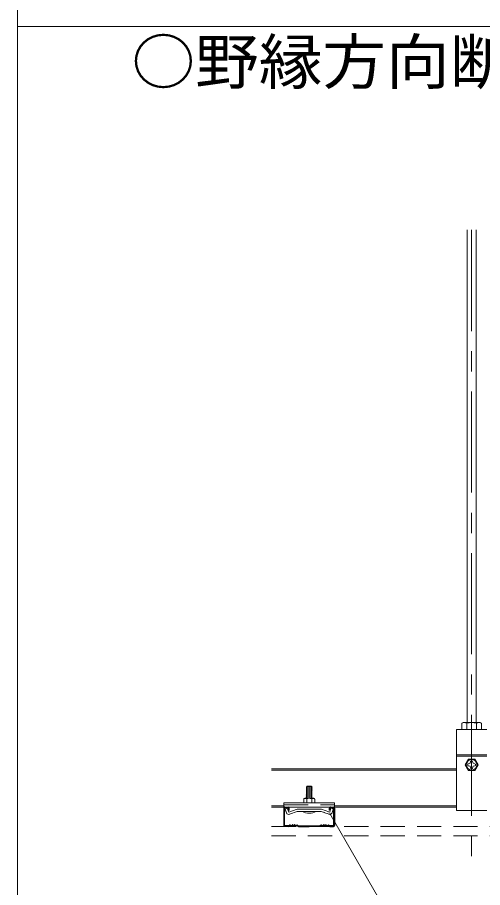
# Model space of a CAD drawing. Units: millimetres on the paper, enlarged 30 times, with parts at other scales. Extents: x -5790 to 5910, y -4184 to 4114.
# Drawn here: x -5790 to -5099, y -1215 to 78 of the extents above; entities that cross this region are included whole.
import ezdxf
from ezdxf.enums import TextEntityAlignment as Align

# ---------------------------------------------------------------- set-up
doc = ezdxf.new("R2010")
doc.units = ezdxf.units.MM
doc.header["$LTSCALE"] = 30
doc.linetypes.add('CHAIN1', pattern=[8, 5, -1, 1, -1])
doc.linetypes.add('DASHED1', pattern=[1.8, 1.2, -0.6])
for name, color, linetype, lineweight in [('3-0_中心線', 4, 'CHAIN1', 9), ('3-1_吊り材', 7, 'Continuous', 18), ('3-2_野縁受け', 3, 'Continuous', 18), ('3-3_野縁', 2, 'Continuous', 25), ('3-6_文字', 7, 'Continuous', 18), ('3-A_クリップ', 7, 'Continuous', 18), ('3-B_ビス', 3, 'Continuous', 18), ('3-C_パネル', 7, 'DASHED1', 18), ('F-2', 3, 'Continuous', 18), ('F-6_文字', 7, 'Continuous', 18)]:
    doc.layers.add(name, color=color, linetype=linetype, lineweight=lineweight)
doc.styles.add('ＭＳ ゴシック', font='')
doc.styles.get('ＭＳ ゴシック').set_extended_font_data('MS Gothic')

msp = doc.modelspace()

# ---------------------------------------------------------------- linework, layer by layer
at = {"layer": '3-0_中心線'}
msp.add_line((-5115.78, -238.12), (-5115.78, -1191.23), dxfattribs=at)
at = {"layer": '3-1_吊り材'}
for p, q in [((-5122.53, -969.54), (-5122.53, -238.12)), ((-5109.03, -238.12), (-5109.03, -969.54)), ((-5138.28, -980.04), (-5093.28, -980.04)), ((-5128.51, -969.54), (-5130.48, -970.68)), ((-5130.48, -980.04), (-5130.48, -970.68)), ((-5130.48, -980.04), (-5101.08, -980.04)), ((-5128.51, -969.54), (-5103.05, -969.54)), ((-5123.13, -980.04), (-5123.13, -970.68)), ((-5108.43, -980.04), (-5108.43, -970.68)), ((-5103.05, -969.54), (-5101.08, -970.68)), ((-5101.08, -980.04), (-5101.08, -970.68)), ((-5138.28, -1017.24), (-5093.28, -1017.24)), ((-5138.28, -1019.31), (-5093.28, -1019.31))]:
    msp.add_line(p, q, dxfattribs=at)
msp.add_lwpolyline([(-5093.28, -1100.04), (-5138.28, -1100.04), (-5138.28, -980.04)], dxfattribs=at)
for centre, radius, start, end in [((-5125.68, -979.69), 10.22, 96.34294, 118.04132), ((-5127.06, -976.85), 7.32, 57.57118, 88.04459), ((-5115.78, -993.86), 24.32, 72.41205, 107.58797), ((-5104.51, -976.85), 7.32, 91.95543, 122.42883), ((-5105.89, -979.69), 10.22, 61.95869, 83.65707)]:
    msp.add_arc(centre, radius, start, end, dxfattribs=at)
at = {"layer": '3-2_野縁受け'}
for p, q in [((-5412.86, -1038.24), (-5138.28, -1038.24)), ((-5138.28, -1040.04), (-5412.86, -1040.04)), ((-5394.41, -1093.44), (-5412.86, -1093.44)), ((-5412.86, -1095.24), (-5394.41, -1095.24)), ((-5138.28, -1093.44), (-5319.41, -1093.44)), ((-5319.41, -1095.24), (-5138.28, -1095.24))]:
    msp.add_line(p, q, dxfattribs=at)
at = {"layer": '3-3_野縁'}
for p, q in [((-5394.41, -1096.74), (-5394.41, -1122.17)), ((-5393.66, -1122.24), (-5393.66, -1096.74)), ((-5392.91, -1095.24), (-5388.41, -1095.24)), ((-5388.41, -1095.99), (-5392.91, -1095.99)), ((-5387.66, -1096.74), (-5387.66, -1099.74)), ((-5386.91, -1099.74), (-5386.91, -1096.74)), ((-5326.91, -1099.74), (-5326.91, -1096.74)), ((-5326.16, -1096.74), (-5326.16, -1099.74)), ((-5325.41, -1095.24), (-5320.91, -1095.24)), ((-5320.91, -1095.99), (-5325.41, -1095.99)), ((-5320.16, -1122.24), (-5320.16, -1096.74)), ((-5319.41, -1096.74), (-5319.41, -1122.17)), ((-5387.66, -1099.74), (-5386.91, -1099.74)), ((-5326.16, -1099.74), (-5326.91, -1099.74)), ((-5392.91, -1122.99), (-5387.52, -1122.99)), ((-5387.52, -1122.99), (-5392.9, -1122.99)), ((-5387.52, -1123.74), (-5392.9, -1123.74)), ((-5387.52, -1123.74), (-5392.9, -1123.74)), ((-5385.93, -1121.71), (-5386.99, -1122.77)), ((-5386.99, -1122.77), (-5385.93, -1121.71)), ((-5385.4, -1122.24), (-5386.46, -1123.3)), ((-5385.4, -1122.24), (-5386.46, -1123.3)), ((-5374.9, -1122.24), (-5373.84, -1123.3)), ((-5374.37, -1121.71), (-5373.31, -1122.77)), ((-5372.8, -1123.74), (-5356.92, -1123.74)), ((-5372.78, -1122.99), (-5341.02, -1122.99)), ((-5341.04, -1123.74), (-5356.92, -1123.74)), ((-5339.43, -1121.71), (-5340.49, -1122.77)), ((-5338.9, -1122.24), (-5339.96, -1123.3)), ((-5328.4, -1122.24), (-5327.34, -1123.3)), ((-5328.4, -1122.24), (-5327.34, -1123.3)), ((-5327.87, -1121.71), (-5326.81, -1122.77)), ((-5326.81, -1122.77), (-5327.87, -1121.71)), ((-5326.28, -1122.99), (-5320.9, -1122.99)), ((-5320.91, -1122.99), (-5326.28, -1122.99)), ((-5326.28, -1123.74), (-5320.9, -1123.74)), ((-5326.28, -1123.74), (-5320.9, -1123.74))]:
    msp.add_line(p, q, dxfattribs=at)
for centre, radius, start, end in [((-5392.91, -1096.74), 1.5, 90.00299, 180.00299), ((-5392.91, -1096.74), 0.75, 90, 180), ((-5388.41, -1096.74), 1.5, 0.00299, 90.00299), ((-5388.41, -1096.74), 0.75, 0.00699, 90), ((-5325.41, -1096.74), 1.5, 89.99699, 179.99699), ((-5325.41, -1096.74), 0.75, 90, 180), ((-5320.91, -1096.74), 1.5, 359.99699, 89.99699), ((-5320.91, -1096.74), 0.75, 0, 90), ((-5392.91, -1122.24), 1.5, 177.476, 270), ((-5392.91, -1122.24), 1.5, 177.476, 270), ((-5392.91, -1122.24), 0.75, 180, 270), ((-5387.52, -1122.24), 0.75, 270, 314.99998), ((-5387.52, -1122.24), 0.75, 269.99998, 314.99998), ((-5387.52, -1122.24), 1.5, 270, 315), ((-5387.52, -1122.24), 1.5, 270, 314.99998), ((-5385.4, -1122.24), 0.75, 46.39717, 135), ((-5383.52, -1120.27), 2.72, 226.39717, 313.60281), ((-5383.52, -1120.27), 1.97, 226.39717, 313.60281), ((-5381.65, -1122.24), 0.75, 36.86989, 133.60281), ((-5380.15, -1121.11), 1.88, 216.86989, 323.1301), ((-5380.15, -1121.11), 1.12, 216.86989, 323.1301), ((-5378.65, -1122.24), 0.75, 46.39717, 143.1301), ((-5378.65, -1122.24), 0.75, 36.86989, 143.1301), ((-5376.77, -1120.27), 2.72, 226.39717, 313.60281), ((-5376.77, -1120.27), 1.97, 226.39717, 313.60281), ((-5374.9, -1122.24), 0.75, 44.99998, 133.60281), ((-5372.78, -1122.24), 1.5, 225, 270), ((-5372.78, -1122.24), 0.75, 225, 270), ((-5341.02, -1122.24), 0.75, 270, 315), ((-5341.02, -1122.24), 1.5, 270, 315), ((-5338.9, -1122.24), 0.75, 46.39719, 135.00002), ((-5337.02, -1120.27), 2.72, 226.39719, 313.60283), ((-5337.02, -1120.27), 1.97, 226.39719, 313.60283), ((-5335.15, -1122.24), 0.75, 36.8699, 143.13011), ((-5335.15, -1122.24), 0.75, 36.8699, 133.60283), ((-5333.65, -1121.11), 1.88, 216.8699, 323.13011), ((-5333.65, -1121.11), 1.12, 216.8699, 323.13011), ((-5332.15, -1122.24), 0.75, 46.39719, 143.13011), ((-5330.27, -1120.27), 2.72, 226.39719, 313.60283), ((-5330.27, -1120.27), 1.97, 226.39719, 313.60283), ((-5328.4, -1122.24), 0.75, 45, 133.60283), ((-5326.28, -1122.24), 1.5, 225, 270), ((-5326.28, -1122.24), 1.5, 225.00002, 270), ((-5326.28, -1122.24), 0.75, 225.00002, 270), ((-5326.28, -1122.24), 0.75, 225, 270), ((-5320.91, -1122.24), 1.5, 270, 2.524), ((-5320.91, -1122.24), 1.5, 269.99997, 2.524), ((-5320.91, -1122.24), 0.75, 270, 0)]:
    msp.add_arc(centre, radius, start, end, dxfattribs=at)
at = {"layer": '3-6_文字'}
msp.add_line((-5326.31, -1104.35), (-5176.31, -1364.15), dxfattribs=at)
at = {"layer": '3-A_クリップ'}
for p, q in [((-5394.41, -1088.79), (-5394.41, -1095.24)), ((-5394.41, -1088.79), (-5319.41, -1088.79)), ((-5394.41, -1095.24), (-5319.41, -1095.24)), ((-5389.6, -1096.72), (-5392.84, -1097.9)), ((-5389.6, -1096.72), (-5392.84, -1097.9)), ((-5390.74, -1103.67), (-5392.84, -1097.9)), ((-5391.05, -1102.83), (-5392.84, -1097.9)), ((-5389.96, -1095.21), (-5392.21, -1095.21)), ((-5387.44, -1102.64), (-5389.6, -1096.72)), ((-5387.44, -1102.64), (-5389.6, -1096.72)), ((-5374.9, -1098.07), (-5387.44, -1102.64)), ((-5374.9, -1098.07), (-5356.91, -1098.07)), ((-5338.92, -1098.07), (-5356.91, -1098.07)), ((-5338.92, -1098.07), (-5356.91, -1098.07)), ((-5338.92, -1098.07), (-5356.91, -1098.07)), ((-5338.92, -1098.07), (-5327.82, -1102.11)), ((-5326.38, -1102.64), (-5324.75, -1096.56)), ((-5324.75, -1096.56), (-5321.41, -1097.45)), ((-5323, -1103.38), (-5321.41, -1097.45)), ((-5319.41, -1095.24), (-5319.41, -1088.79)), ((-5386.29, -1105.73), (-5374.75, -1101.52)), ((-5373.73, -1101.52), (-5374.75, -1101.52)), ((-5356.91, -1101.52), (-5373.73, -1101.52)), ((-5356.91, -1101.52), (-5340.09, -1101.52)), ((-5356.91, -1101.52), (-5342.31, -1101.52)), ((-5356.91, -1101.52), (-5343.19, -1101.52)), ((-5342.68, -1101.52), (-5340.09, -1101.52)), ((-5341.94, -1101.52), (-5339.07, -1101.52)), ((-5334.21, -1103.29), (-5339.07, -1101.52)), ((-5327.53, -1105.73), (-5335.32, -1102.89)), ((-5328.26, -1101.95), (-5326.38, -1102.64))]:
    msp.add_line(p, q, dxfattribs=at)
at = {"layer": '3-A_クリップ', "linetype": 'DASHED1'}
msp.add_line((-5394.41, -1091.79), (-5319.41, -1091.79), dxfattribs=at)
at = {"layer": '3-A_クリップ', "color": 4, "lineweight": 9}
msp.add_line((-5341.07, -1101.52), (-5343.59, -1101.52), dxfattribs=at)
at = {"layer": '3-A_クリップ'}
for centre, start, end in [((-5387.5, -1102.49), 200, 300), ((-5326.33, -1102.49), 245, 345)]:
    msp.add_arc(centre, 3.45, start, end, dxfattribs=at)
at = {"layer": '3-B_ビス'}
for p, q in [((-5118.03, -1029.99), (-5120.72, -1030.8)), ((-5118.03, -1034.49), (-5120.72, -1033.67)), ((-5118.03, -1029.99), (-5117.22, -1027.3)), ((-5113.53, -1029.99), (-5114.35, -1027.3)), ((-5113.53, -1029.99), (-5110.85, -1030.8)), ((-5113.53, -1034.49), (-5110.85, -1033.67)), ((-5118.03, -1034.49), (-5117.22, -1037.17)), ((-5113.53, -1034.49), (-5114.35, -1037.17)), ((-5352.41, -1065.76), (-5361.41, -1067.02)), ((-5361.41, -1067.02), (-5360.28, -1067.62)), ((-5352.41, -1067.26), (-5361.41, -1068.52)), ((-5361.41, -1068.52), (-5360.28, -1069.12)), ((-5352.41, -1068.76), (-5361.41, -1070.02)), ((-5361.41, -1070.02), (-5360.28, -1070.62)), ((-5352.41, -1070.26), (-5361.41, -1071.52)), ((-5361.41, -1071.52), (-5360.28, -1072.12)), ((-5352.41, -1071.76), (-5361.41, -1073.02)), ((-5360.28, -1064.02), (-5353.53, -1064.02)), ((-5360.28, -1082.04), (-5360.28, -1064.02)), ((-5352.41, -1064.26), (-5353.53, -1064.02)), ((-5353.53, -1082.04), (-5353.53, -1064.07)), ((-5352.41, -1065.76), (-5353.53, -1065.17)), ((-5352.41, -1067.26), (-5353.53, -1066.67)), ((-5352.41, -1068.76), (-5353.53, -1068.17)), ((-5352.41, -1070.26), (-5353.53, -1069.67)), ((-5352.41, -1071.76), (-5353.53, -1071.17)), ((-5365.16, -1083.54), (-5365.16, -1088.79)), ((-5364.16, -1082.29), (-5364.86, -1082.64)), ((-5364.16, -1082.29), (-5364.86, -1082.64)), ((-5363.66, -1082.04), (-5350.16, -1082.04)), ((-5363.12, -1082.17), (-5360.66, -1082.79)), ((-5363.12, -1082.17), (-5360.66, -1082.79)), ((-5361.41, -1073.02), (-5360.28, -1073.62)), ((-5352.41, -1073.26), (-5361.41, -1074.52)), ((-5361.41, -1074.52), (-5360.28, -1075.12)), ((-5352.41, -1074.76), (-5361.41, -1076.02)), ((-5361.41, -1076.02), (-5360.28, -1076.62)), ((-5352.41, -1076.26), (-5361.41, -1077.52)), ((-5361.41, -1077.52), (-5360.28, -1078.12)), ((-5352.41, -1077.76), (-5361.41, -1079.02)), ((-5361.41, -1079.02), (-5360.28, -1079.62)), ((-5352.41, -1079.26), (-5361.41, -1080.52)), ((-5361.41, -1080.52), (-5360.28, -1081.12)), ((-5361.41, -1080.52), (-5360.28, -1081.12)), ((-5352.41, -1080.76), (-5361.41, -1082.02)), ((-5352.41, -1080.76), (-5361.41, -1082.02)), ((-5360.66, -1082.79), (-5360.66, -1082.81)), ((-5360.66, -1082.81), (-5360.66, -1088.79)), ((-5353.58, -1082.63), (-5353.16, -1082.78)), ((-5353.58, -1082.63), (-5353.16, -1082.78)), ((-5352.41, -1073.26), (-5353.53, -1072.67)), ((-5352.41, -1074.76), (-5353.53, -1074.17)), ((-5352.41, -1076.26), (-5353.53, -1075.67)), ((-5352.41, -1077.76), (-5353.53, -1077.17)), ((-5352.41, -1079.26), (-5353.53, -1078.67)), ((-5352.41, -1080.76), (-5353.53, -1080.17)), ((-5352.41, -1080.76), (-5353.53, -1080.17)), ((-5352.83, -1082.04), (-5353.53, -1081.67)), ((-5352.83, -1082.04), (-5353.53, -1081.67)), ((-5350.69, -1082.17), (-5353.16, -1082.78)), ((-5350.69, -1082.17), (-5353.16, -1082.78)), ((-5353.16, -1082.78), (-5353.16, -1088.79)), ((-5349.67, -1082.28), (-5348.97, -1082.63)), ((-5349.67, -1082.28), (-5348.97, -1082.63)), ((-5348.66, -1083.54), (-5348.66, -1088.79)), ((-5365.16, -1088.79), (-5348.66, -1088.79)), ((-5346.41, -1101.52), (-5367.41, -1101.52))]:
    msp.add_line(p, q, dxfattribs=at)
msp.add_lwpolyline([(-5120.55, -1023.99), (-5111.02, -1023.99), (-5106.26, -1032.24), (-5111.02, -1040.49), (-5120.55, -1040.49), (-5125.31, -1032.24)], close=True, dxfattribs=at)
msp.add_lwpolyline([(-5352.41, -1064.26), (-5361.41, -1065.52), (-5360.28, -1066.12)], dxfattribs=at)
msp.add_circle((-5115.78, -1032.24), 7.86, dxfattribs=at)
for centre, radius, start, end in [((-5120.28, -1032.24), 1.5, 106.87448, 253.1255), ((-5115.78, -1027.74), 1.5, 16.87448, 163.1255), ((-5111.28, -1032.24), 1.5, 286.87448, 73.1255), ((-5115.78, -1036.74), 1.5, 196.87448, 343.1255), ((-5363.66, -1083.54), 1.5, 90, 180), ((-5363.48, -1083.63), 1.5, 75.94201, 116.60205), ((-5363.48, -1083.63), 1.5, 75.94201, 116.60205), ((-5356.91, -1091.79), 9.75, 70.01815, 112.61985), ((-5356.91, -1091.79), 9.75, 70.01815, 112.61985), ((-5350.33, -1083.63), 1.5, 63.73468, 103.86023), ((-5350.33, -1083.63), 1.5, 63.73468, 103.86023), ((-5350.16, -1083.54), 1.5, 0, 90), ((-5356.91, -1080.52), 23.48, 243.43494, 296.56505)]:
    msp.add_arc(centre, radius, start, end, dxfattribs=at)
at = {"layer": '3-C_パネル'}
for p, q in [((-5412.86, -1123.74), (-2112.58, -1123.74)), ((-5412.86, -1137.99), (-2112.58, -1137.99))]:
    msp.add_line(p, q, dxfattribs=at)
at = {"layer": 'F-2'}
for p, q in [((-5790.28, 4113.86), (-5790.28, -4136.14)), ((-5790.28, 63.86), (2082.69, 63.86))]:
    msp.add_line(p, q, dxfattribs=at)

# ---------------------------------------------------------------- texts
at = {"layer": 'F-6_文字', "style": 'ＭＳ ゴシック', "width": 1.05}
msp.add_text('\u3000○野縁方向断面図', height=65.98, dxfattribs=at).set_placement((-5715.28, -41.14), align=Align.BOTTOM_LEFT)

doc.saveas('drawing.dxf')
